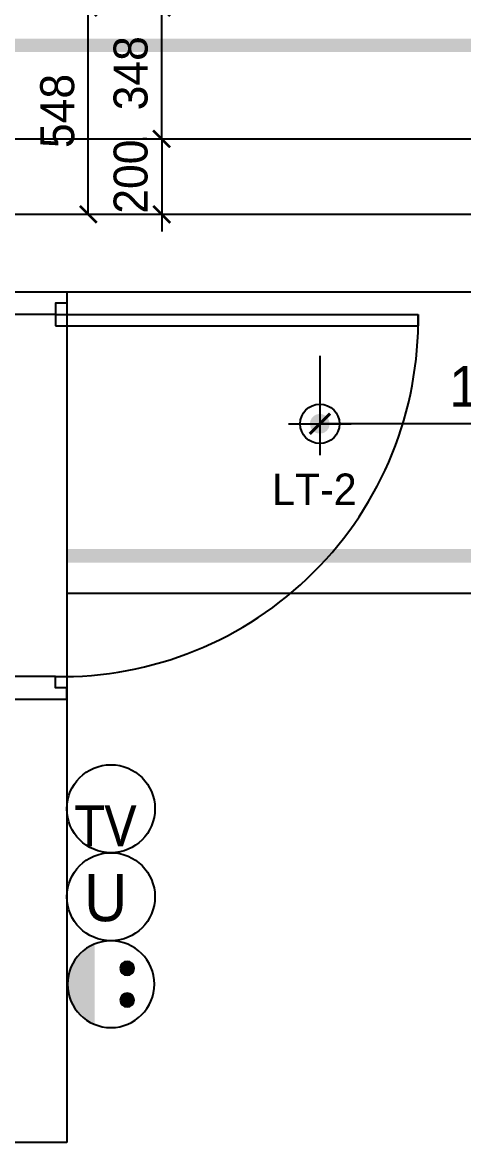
# Model space of a CAD drawing. Header units: millimetres. Extents: x 261942 to 379971, y 117646 to 213875.
# Drawn here: x 326092 to 327260, y 160369 to 163338 of the extents above; entities that cross this region are included whole.
import ezdxf
from ezdxf.enums import TextEntityAlignment as Align

# ---------------------------------------------------------------- set-up
doc = ezdxf.new("R2010")
doc.units = ezdxf.units.MM
doc.header["$LTSCALE"] = 100
doc.header["$PDMODE"] = 3
doc.linetypes.add('HID', pattern=[2.3, 1.5, -0.8])
doc.layers.get('DEFPOINTS').update_dxf_attribs({"color": 248})
for name, color, linetype in [('02-WAL', 2, 'Continuous'), ('03-WAL NEW', 3, 'Continuous'), ('04-WIN', 4, 'Continuous'), ('04_FUR', 6, 'Continuous'), ('06-LIGHT', 4, 'Continuous'), ('07-DIM', 5, 'Continuous'), ('RC-LIGHT', 7, 'Continuous'), ('도면층4', 4, 'Continuous'), ('도면층5', 5, 'Continuous'), ('설비', 7, 'Continuous')]:
    doc.layers.add(name, color=color, linetype=linetype)
doc.styles.get("Standard").update_dxf_attribs({"font": 'romans.shx'})
doc.styles.add('YOURNAME', font='HY울릉도M.TTF')
doc.styles.add('코레일둥고', font='Korail_Round_Gothic_Medium.ttf')
doc.dimstyles.new('YOURNAME-50', dxfattribs={"dimscale": 50, "dimtxt": 1.8, "dimasz": 0.9, "dimexe": 1, "dimexo": 3, "dimgap": 0.7, "dimtad": 1, "dimdec": 0, "dimzin": 0, "dimdsep": 46, "dimtxsty": 'YOURNAME', "dimblk": 'ARCHTICK', "dimcen": 0, "dimclrd": 1, "dimclre": 1, "dimclrt": 7, "dimadec": 0, "dimazin": 0, "dimtfac": 1, "dimtdec": 0, "dimtix": 1, "dimtmove": 2, "dimatfit": 3, "dimldrblk": 'ARCHTICK', "dimfxl": 0, "dimtolj": 1, "dimtzin": 0, "dimarcsym": 0})
doc.dimstyles.new('YOURNAME-60', dxfattribs={"dimscale": 60, "dimtxt": 1.8, "dimasz": 0.9, "dimexe": 1, "dimexo": 3, "dimgap": 0.7, "dimtad": 1, "dimdec": 0, "dimzin": 0, "dimdsep": 46, "dimtxsty": 'YOURNAME', "dimblk": 'ARCHTICK', "dimcen": 0, "dimclrd": 1, "dimclre": 1, "dimclrt": 7, "dimadec": 0, "dimazin": 0, "dimtfac": 1, "dimtdec": 0, "dimtix": 1, "dimtmove": 2, "dimatfit": 3, "dimldrblk": 'ARCHTICK', "dimfxl": 0, "dimtolj": 1, "dimtzin": 0, "dimarcsym": 0})

# ---------------------------------------------------------------- blocks, each defined once
blk = doc.blocks.new('egoo')
at = {"layer": '설비'}
h = blk.add_hatch(color=140, dxfattribs=at)
edge = h.paths.add_edge_path()
edge.add_arc((1015645.3, 443433.7), 22.3, 0, 360)
h = blk.add_hatch(color=140, dxfattribs=at)
edge = h.paths.add_edge_path()
edge.add_arc((1015747.7, 443433.7), 22.3, 0, 360)
h = blk.add_hatch(color=140, dxfattribs=at)
edge = h.paths.add_edge_path()
edge.add_line((1015826.3, 443329.1), (1015566.6, 443329.1))
edge.add_ellipse((1015696.5, 443381.5), major_axis=(99, 99), ratio=1, start_angle=156.9578, end_angle=293.0422)
at = {"layer": '설비', "color": 140}
for centre, radius in [((1015696.5, 443381.5), 140), ((1015645.3, 443433.7), 22.3), ((1015747.7, 443433.7), 22.3)]:
    blk.add_circle(centre, radius, dxfattribs=at)
blk = doc.blocks.new('utp')
at = {"layer": '설비', "color": 140}
blk.add_circle((372927.5, -86920.8), 140, dxfattribs=at)
at = {"layer": '설비', "color": 140, "insert": (372982.3, -87000.6), "char_height": 150, "attachment_point": 9}
blk.add_mtext_dynamic_manual_height_columns('{\\fMalgun Gothic|b0|i0|c129|p50;U}', width=275.64, gutter_width=1, heights=[0], dxfattribs=at)
blk = doc.blocks.new('TV')
at = {"layer": '설비', "color": 140}
blk.add_circle((146226.7, 46947.4), 140, dxfattribs=at)
at = {"layer": '설비', "color": 140, "insert": (146088.1, 46827.7), "char_height": 130, "attachment_point": 7}
blk.add_mtext_dynamic_manual_height_columns('{\\fMalgun Gothic|b0|i0|c129|p50;\\W0.54937; \\W1;TV}', width=275.64, gutter_width=1, heights=[0], dxfattribs=at)
blk = doc.blocks.new('hallogen')
h = blk.add_hatch(color=256)
h.dxf.hatch_style = 1
edge = h.paths.add_edge_path()
edge.add_arc((48591.7, 60854.3), 31.2, 0, 360, ccw=False)
at = {"color": 1, "linetype": 'Continuous'}
for p, q in [((48591.7, 60954.3), (48591.7, 60754.3)), ((48691.7, 60854.3), (48491.7, 60854.3))]:
    blk.add_line(p, q, dxfattribs=at)
at = {"color": 4, "linetype": 'Continuous'}
blk.add_circle((48591.7, 60854.3), 62.5, dxfattribs=at)
blk = doc.blocks.new('FLOORPLAN')
at = {"layer": '02-WAL'}
for p, q in [((177576.9, 57992.5), (179019.9, 57992.5)), ((179019.9, 57992.5), (179019.9, 56817.5)), ((179019.9, 56817.5), (178849.9, 56817.5))]:
    blk.add_line(p, q, dxfattribs=at)
blk.add_lwpolyline([(182794.9, 59277.5), (178819.9, 59277.5), (178819.9, 59072.5), (182594.9, 59072.5), (182594.9, 58857.5), (182794.9, 58857.5)], close=True, dxfattribs=at)
at = {"layer": '04-WIN'}
blk.add_line((178989.9, 59012.5), (179950.5, 59012.5), dxfattribs=at)
at = {"layer": '도면층4'}
for p, q in [((179019.9, 59072.5), (179019.9, 57992.5)), ((178989.9, 59012.5), (179950.5, 59012.5)), ((178989.9, 59012.5), (178989.9, 58982.5)), ((179950.5, 59012.5), (179950.5, 58982.5)), ((178989.9, 58982.5), (179949.9, 58982.5))]:
    blk.add_line(p, q, dxfattribs=at)
for points in [[(179019.9, 59072.5), (179019.9, 59042.5), (178989.9, 59042.5), (178989.9, 59012.5), (178849.9, 59012.5), (178849.9, 59042.5), (178819.9, 59042.5), (178819.9, 59072.5), (179019.9, 59072.5)], [(179019.9, 57992.5), (179019.9, 58022.5), (178989.9, 58022.5), (178989.9, 58052.5), (178849.9, 58052.5), (178849.9, 58022.5), (178819.9, 58022.5), (178819.9, 57992.5), (179019.9, 57992.5)]]:
    blk.add_lwpolyline(points, dxfattribs=at)
at = {"layer": '도면층5'}
blk.add_arc((179005.5, 58997.5), 945.1, 269.0575, 0.9094, dxfattribs=at)
blk = doc.blocks.new('_ArchTick')
at = {"color": 0, "linetype": 'ByBlock', "const_width": 0.15}
blk.add_lwpolyline([(-0.5, -0.5), (0.5, 0.5)], dxfattribs=at)
blk = doc.blocks.new('*D294')
at = {"layer": '07-DIM', "color": 1, "lineweight": -2}
for p, q in [((326879.7, 162453.9), (326879.7, 162333.9)), ((327879.7, 162453.9), (327879.7, 162333.9)), ((327879.7, 162273.9), (326879.7, 162273.9))]:
    blk.add_line(p, q, dxfattribs=at)
at = {"layer": 'DEFPOINTS', "color": 0}
for p in [(326879.7, 162273.9), (326879.7, 162273.9), (327879.7, 162273.9)]:
    blk.add_point(p, dxfattribs=at)
at = {"layer": '07-DIM', "color": 1, "lineweight": -2, "xscale": 54, "yscale": 54, "zscale": 54, "rotation": 180}
blk.add_blockref('_ArchTick', (326879.7, 162273.9), dxfattribs=at)
at = {"layer": '07-DIM', "color": 1, "lineweight": -2, "xscale": 54, "yscale": 54, "zscale": 54}
blk.add_blockref('_ArchTick', (327879.7, 162273.9), dxfattribs=at)
at = {"layer": '07-DIM', "color": 7, "insert": (327379.7, 162372.1), "char_height": 108, "attachment_point": 5, "style": 'YOURNAME'}
blk.add_mtext('\\A1;1000', dxfattribs=at)
blk = doc.blocks.new('*D326')
at = {"layer": '04_FUR', "color": 1, "lineweight": -2}
for p, q in [((326460.7, 163028.9), (326460.7, 163073.9)), ((326421.7, 163028.9), (326410.7, 163028.9)), ((326460.7, 163028.9), (326460.7, 162828.9)), ((326421.7, 162828.9), (326410.7, 162828.9)), ((326460.7, 162828.9), (326460.7, 162783.9))]:
    blk.add_line(p, q, dxfattribs=at)
at = {"layer": 'DEFPOINTS', "color": 0}
for p in [(326571.7, 163028.9), (326460.7, 162828.9), (326571.7, 162828.9)]:
    blk.add_point(p, dxfattribs=at)
at = {"layer": '04_FUR', "color": 1, "lineweight": -2, "xscale": 45, "yscale": 45, "zscale": 45}
for p, rotation in [((326460.7, 163028.9), 270), ((326460.7, 162828.9), 90)]:
    blk.add_blockref('_ArchTick', p, dxfattribs=dict(at, rotation=rotation))
at = {"layer": '04_FUR', "color": 7, "insert": (326378.9, 162928.9), "char_height": 90, "attachment_point": 5, "rotation": 90, "style": 'YOURNAME'}
blk.add_mtext('\\A1;200', dxfattribs=at)
blk = doc.blocks.new('*D327')
at = {"layer": '04_FUR', "color": 1, "lineweight": -2}
for p, q in [((326421.7, 163376.9), (326410.7, 163376.9)), ((326460.7, 163028.9), (326460.7, 163376.9)), ((326421.7, 163028.9), (326410.7, 163028.9))]:
    blk.add_line(p, q, dxfattribs=at)
at = {"layer": 'DEFPOINTS', "color": 0}
for p in [(326460.7, 163376.9), (326571.7, 163376.9), (326571.7, 163028.9)]:
    blk.add_point(p, dxfattribs=at)
at = {"layer": '04_FUR', "color": 1, "lineweight": -2, "xscale": 45, "yscale": 45, "zscale": 45}
for p, rotation in [((326460.7, 163376.9), 90), ((326460.7, 163028.9), 270)]:
    blk.add_blockref('_ArchTick', p, dxfattribs=dict(at, rotation=rotation))
at = {"layer": '04_FUR', "color": 7, "insert": (326378.8, 163202.9), "char_height": 90, "attachment_point": 5, "rotation": 90, "style": 'YOURNAME'}
blk.add_mtext('\\A1;348', dxfattribs=at)
blk = doc.blocks.new('*D328')
at = {"layer": '04_FUR', "color": 1, "lineweight": -2}
for p, q in [((326421.7, 163376.9), (326216.3, 163376.9)), ((326266.3, 162828.9), (326266.3, 163376.9)), ((326421.7, 162828.9), (326216.3, 162828.9))]:
    blk.add_line(p, q, dxfattribs=at)
at = {"layer": 'DEFPOINTS', "color": 0}
for p in [(326266.3, 163376.9), (326571.7, 163376.9), (326571.7, 162828.9)]:
    blk.add_point(p, dxfattribs=at)
at = {"layer": '04_FUR', "color": 1, "lineweight": -2, "xscale": 45, "yscale": 45, "zscale": 45}
for p, rotation in [((326266.3, 163376.9), 90), ((326266.3, 162828.9), 270)]:
    blk.add_blockref('_ArchTick', p, dxfattribs=dict(at, rotation=rotation))
at = {"layer": '04_FUR', "color": 7, "insert": (326184.5, 163102.9), "char_height": 90, "attachment_point": 5, "rotation": 90, "style": 'YOURNAME'}
blk.add_mtext('\\A1;548', dxfattribs=at)

msp = doc.modelspace()

# ---------------------------------------------------------------- linework, layer by layer
at = {"layer": '03-WAL NEW'}
msp.add_lwpolyline([(326009.7, 162828.9), (326009.7, 163028.9), (329984.7, 163028.9), (329984.7, 162668.9)], dxfattribs=at)
at = {"layer": '06-LIGHT'}
msp.add_line((329549.7, 161823.9), (326209.7, 161823.9), dxfattribs=at)
at = {"layer": '06-LIGHT', "color": 10, "linetype": 'HID', "const_width": 36}
msp.add_lwpolyline([(324757.2, 163276.9), (329981.7, 163276.9, 0.414214), (329991.7, 163286.9), (329991.7, 167202.9)], format="xyb", dxfattribs=at)
msp.add_lwpolyline([(326209.7, 161923.9), (329549.7, 161923.9)], dxfattribs=at)

# ---------------------------------------------------------------- block references
msp.add_blockref('FLOORPLAN', (147189.7, 103551.4))
at = {"layer": '06-LIGHT', "xscale": 0.8333333333333334, "yscale": 0.8333333333333334, "zscale": 0.8333333333333334, "rotation": 90}
msp.add_blockref('hallogen', (377591.5, 121780.8), dxfattribs=at)
at = {"layer": 'RC-LIGHT', "xscale": 0.8333333333333334, "yscale": 0.8333333333333334, "zscale": 0.8333333333333334}
msp.add_blockref('TV', (204470.6, 122130.9), dxfattribs=at)
at = {"layer": '설비', "color": 253, "xscale": 0.8333333333333334, "yscale": 0.8333333333333334, "zscale": 0.8333333333333334}
msp.add_blockref('utp', (15553.3, 233454.4), dxfattribs=at)
at = {"layer": '설비', "color": 253, "xscale": -0.8214285869294656, "yscale": 0.8214285869294656, "zscale": 0.8214285869294656, "rotation": 270}
msp.add_blockref('egoo', (-37880, -673533.4), dxfattribs=at)

# ---------------------------------------------------------------- texts
at = {"layer": '설비', "color": 30, "style": '코레일둥고'}
msp.add_text('LT-2', height=83.33, dxfattribs=at).set_placement((326753, 162142), align=Align.TOP_LEFT)

# ---------------------------------------------------------------- dimensions: what is measured, and where the dimension line sits
at = {"layer": '04_FUR'}
for base, p1, p2, picture, middle in [((326266.3, 163376.9), (326571.7, 162828.9), (326571.7, 163376.9), '*D328', (326184.5, 163102.9)), ((326460.7, 163376.9), (326571.7, 163028.9), (326571.7, 163376.9), '*D327', (326378.8, 163202.9)), ((326460.7, 162828.9), (326571.7, 163028.9), (326571.7, 162828.9), '*D326', (326378.9, 162928.9))]:
    dim = msp.add_linear_dim(base=base, p1=p1, p2=p2, angle=90, dimstyle='YOURNAME-50', override={"dimfxl": 1.25}, dxfattribs=at)
    dim.commit()
    dim.dimension.update_dxf_attribs({"geometry": picture, "text_midpoint": middle})
at = {"layer": '07-DIM'}
dim = msp.add_linear_dim(base=(326879.7, 162273.9), p1=(327879.7, 162273.9), p2=(326879.7, 162273.9), angle=0, dimstyle='YOURNAME-60', override={"dimfxl": 1.25}, dxfattribs=at)
dim.commit()
dim.dimension.update_dxf_attribs({"geometry": '*D294', "text_midpoint": (327379.7, 162372.1)})

doc.saveas('drawing.dxf')
